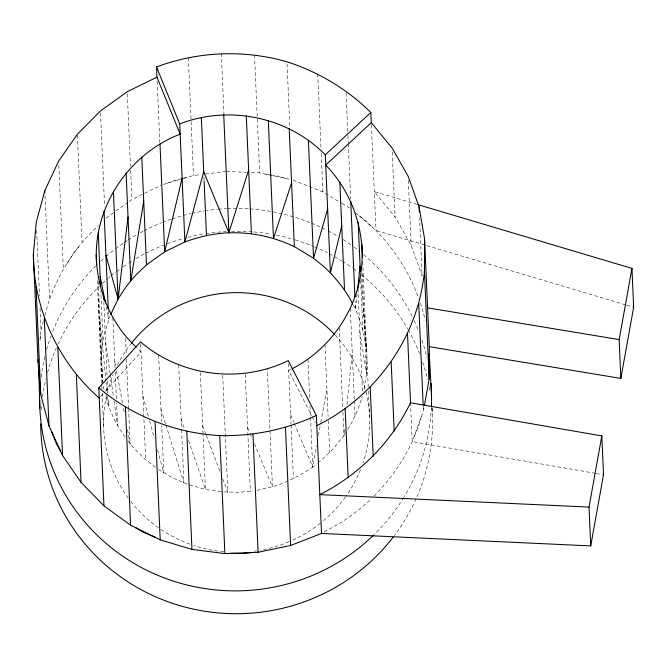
<?xml version="1.0" encoding="UTF-8"?>
<svg xmlns="http://www.w3.org/2000/svg" width="667" height="667" viewBox="0 0 667 667"><rect width="100%" height="100%" fill="white"/><g stroke="black" fill="none" stroke-linecap="round" stroke-linejoin="round"><path stroke-width="0.5" stroke-dasharray="3.33 2.5" d="M362.673 261.597L368.234 386.785M101.968 388.928L97.265 278.014M366.925 356.803L366.517 373.787L363.84 390.579M40.028 340.537L41.004 329.857L39.97 306.02M100.942 362.281L101.467 351.276L102.951 340.337L100.792 290.937M344.539 429.298L343.922 435.451L342.855 436.96L331.941 450.217L319.343 461.964M346.998 404.702L352.226 352.426M357.112 293.897L355.453 309.263C361.456 322.778 365.116 337.077 366.608 351.759L363.732 309.972M40.037 338.394L40.487 335.559M374.004 496.023A195.948 191.229 -2.5 0 0 407.645 450.75L412.214 441.629L423.412 411.064L424.262 406.32M256.878 490.403L273.795 486.36C287.744 482.049 300.667 475.271 312.681 467.083L316.558 445.714M318.401 435.543L320.619 423.337M320.802 422.319L326.888 388.744M41.004 329.857L43.305 321.361M44.914 315.433C53.135 280.999 72.57 249.483 98.466 225.479M102.951 340.337L104.144 334.484L109.872 316.341M421.386 416.592L418.001 427.855L414.09 436.493M347.657 429.256C354.394 419.235 358.713 407.904 362.273 396.423M345.531 432.666L343.922 435.451L342.796 409.538M66.733 264.057L73.678 252.91L79.081 246.356M100.634 396.531L104.811 391.929M105.503 391.162L140.987 352.068L136.743 347.724M294.239 423.337L312.681 467.083L316.833 463.765M105.97 218.134L115.091 211.581M115.916 210.989L127.489 202.685M129.148 201.492L131.933 199.491L160.88 185.334M291.337 369.243L288.711 370.81L311.647 415.616M324.045 531.933L338.994 523.77A195.948 191.229 -2.5 0 0 371.102 498.866M166.875 183.4L175.388 180.173L182.008 178.589M163.407 184.434L179.756 179.581M183.717 178.406L193.48 175.504L200.35 174.662M182.95 178.356L187.685 177.23M223.845 491.929L239.578 492.263L252.976 490.82M205.436 174.037L225.78 171.536M226.463 171.452L246.381 172.311M251.367 172.528L259.663 172.886L290.253 179.381M265.474 174.12L276.722 175.805L286.518 178.589M221.152 491.746L205.436 489.42L188.277 484.576M595.339 473.32L412.214 441.629L410.513 402.801M596.356 473.495L603.518 474.737M417.242 204.435L374.304 191.637L395.072 216.917L411.164 245.264L422.111 275.871L419.593 218.234M625.663 304.844L375.996 230.465L357.112 214.149M626.663 305.144L633.65 307.229M293.03 180.14L322.911 191.929L341.212 202.993M187.444 484.217L172.361 477.739L158.271 469.393M342.088 203.518L349.575 208.046M128.006 440.812L131.933 446.048L143.947 458.312L155.878 467.667M355.594 212.848L366.608 221.477L372.219 227.205M125.121 436.968C115.908 424.412 108.979 410.013 105.344 394.839M353.202 304.969L355.453 309.263L355.086 300.975M312.114 416.533L315.391 422.928M290.629 414.774L293.839 422.386M247.574 427.547L249.583 432.324M249.983 433.283L251.984 438.052M254.394 443.788L272.444 486.768L267.292 368.776M202.651 425.604L205.936 434.3M206.303 435.259L220.152 471.969M222.703 478.731L227.814 492.263L222.661 374.27M181.099 419.109L184.817 429.856M188.536 440.595L205.436 489.42L203.06 434.867M160.989 409.163L165.574 423.912M165.875 424.896L183.892 482.933L181.549 429.406M142.905 396.031L148.599 417.017M149.683 421.01L154.294 438.002M157.545 449.992L163.782 472.978L161.714 425.629M103.168 386.11L104.135 389.987M106.278 306.887L108.721 319.034L108.321 309.771M114.791 361.831L115.741 366.892M116.5 370.952L122.561 403.377M123.512 408.446L124.262 412.498M127.489 429.731L130.14 443.914L128.648 409.713M359.83 331.674L366.517 373.787L362.031 271.119M105.578 341.737L110.113 373.462M110.263 374.487L113.482 396.998M114.065 401.084L117.575 425.646L116.592 403.001M101.059 368.251L102.585 382.041M99.983 320.418L105.945 380.94M106.045 381.966L107.053 392.221M107.454 396.323L108.362 405.561L108.004 397.324M361.039 278.598L366.608 351.759M98.157 298.466L102.71 383.2M432.108 407.829L432.374 414.057M423.186 405.886L423.412 411.064M408.337 180.423L411.164 245.264M392.246 152.076L395.072 216.917M371.377 124.746L375.996 230.465L384.3 239.536A195.948 191.229 -2.5 0 1 418.693 298.307M368.417 390.92L369.543 416.767M360.73 280.64L362.881 330.048M357.954 288.728L362.573 394.455M346.073 93.072L347.749 131.366M347.932 135.501L348.249 142.746M348.291 143.789L350.684 198.641M350.308 308.462L354.294 399.775M354.335 400.8L355.011 416.241M339.22 327.672L342.746 408.504M317.759 73.945L321.052 149.5M321.236 153.635L322.911 191.929M324.971 344.781L328.106 416.533M328.289 420.652L329.681 452.559M307.971 359.296L309.738 399.716M310.005 405.936L310.463 416.3M310.505 417.334L312.681 467.083M287.06 63.857L289.862 128.031M288.394 363.665L291.029 424.037M291.079 425.071L293.413 478.589M254.511 54.894L259.663 172.886M245.256 374.395L250.358 491.362M221.311 53.46L223.937 113.49M203.927 176.863L204.06 179.948M188.336 57.52L193.48 175.504M200.333 372.453L203.01 433.833M178.739 364.941L181.507 428.381M157.145 81.316L159.813 142.455M158.629 354.986L161.531 421.511M140.629 343.897L145.689 459.846M127.314 93.789L130.482 166.333M130.665 170.477L131.933 199.491M125.521 338.211L126.246 354.794M126.43 358.938L128.598 408.679M112.873 317.867L115.066 368.001M115.241 372.119L116.408 398.883M100.517 113.023L104.594 206.295M103.835 301.868L107.062 375.704M107.287 380.857L107.829 393.205M98.282 281.566L102.635 381.14M102.143 393.063L103.677 428.214M77.38 135.359L82.041 242.104M58.796 165.316L63.323 268.951M45.031 195.881L49.508 298.483M36.66 230.365L39.511 295.656M431.382 407.237A195.948 191.229 -2.5 0 1 404.277 496.632M403.752 497.49A195.948 191.229 -2.5 0 1 374.179 534.567M41.096 377.097A195.948 191.229 -2.5 0 1 45.089 355.419M46.615 349.6A195.948 191.229 -2.5 0 1 50.909 336.21M52.685 331.516A195.948 191.229 -2.5 0 1 95.606 266.15M100.725 261.222A195.948 191.229 -2.5 0 1 105.261 257.137M106.028 256.478A195.948 191.229 -2.5 0 1 114.699 249.425M115.508 248.808A195.948 191.229 -2.5 0 1 123.779 242.855M124.629 242.279A195.948 191.229 -2.5 0 1 127.18 240.595M128.031 240.037A195.948 191.229 -2.5 0 1 136.735 234.751M140.303 232.758A195.948 191.229 -2.5 0 1 143.013 231.307M143.922 230.832A195.948 191.229 -2.5 0 1 161.564 222.753M162.515 222.369A195.948 191.229 -2.5 0 1 171.169 219.185M172.136 218.859A195.948 191.229 -2.5 0 1 190.862 213.557M191.863 213.332A195.948 191.229 -2.5 0 1 203.927 210.997M204.944 210.83A195.948 191.229 -2.5 0 1 217.159 209.296M218.184 209.205A195.948 191.229 -2.5 0 1 226.371 208.646M227.397 208.596A195.948 191.229 -2.5 0 1 248.933 208.829M249.958 208.896A195.948 191.229 -2.5 0 1 310.58 222.803M311.522 223.187A195.948 191.229 -2.5 0 1 320.885 227.297M321.811 227.73A195.948 191.229 -2.5 0 1 326.38 229.982M328.189 230.907A195.948 191.229 -2.5 0 1 337.977 236.368M343.18 239.586A195.948 191.229 -2.5 0 1 350.767 244.681M354.06 247.065A195.948 191.229 -2.5 0 1 358.913 250.767M363.64 254.611A195.948 191.229 -2.5 0 1 412.464 316.942M414.182 320.56A195.948 191.229 -2.5 0 1 418.534 330.724M421.961 340.153A195.948 191.229 -2.5 0 1 426.83 357.52M366.025 392.054A133.058 129.848 -2.5 0 1 362.906 463.073M360.472 469.651A133.058 129.848 -2.5 0 1 346.056 496.106M345.473 496.923A133.058 129.848 -2.5 0 1 321.961 521.928M320.385 523.203A133.058 129.848 -2.5 0 1 289.845 541.396M288.903 541.787A133.058 129.848 -2.5 0 1 260.505 550.183M256.47 550.85A133.058 129.848 -2.5 0 1 254.444 551.142M223.778 551.767A133.058 129.848 -2.5 0 1 193.789 545.531M189.937 544.189A133.058 129.848 -2.5 0 1 160.113 528.898M158.454 527.739A133.058 129.848 -2.5 0 1 130.715 501.326M128.281 498.107A133.058 129.848 -2.5 0 1 106.762 394.447M107.229 392.496A133.058 129.848 -2.5 0 1 113.132 374.404M117.309 365.258A133.058 129.848 -2.5 0 1 130.774 344.022M335.318 335.209A133.058 129.848 -2.5 0 1 365.774 391.079M420.343 303.043A195.948 191.229 -2.5 0 1 425.212 320.41M432.024 408.071A195.948 191.229 -2.5 0 1 394.539 535.359M41.129 409.897A195.948 191.229 -2.5 0 1 41.637 403.919M42.488 396.957A195.948 191.229 -2.5 0 1 45.848 379.24M47.615 372.444A195.948 191.229 -2.5 0 1 56.378 347.857M58.029 344.18A195.948 191.229 -2.5 0 1 99.508 286.151M102.476 283.375A195.948 191.229 -2.5 0 1 107.804 278.656M108.571 277.997A195.948 191.229 -2.5 0 1 110.13 276.697M110.914 276.055A195.948 191.229 -2.5 0 1 115.691 272.261M116.5 271.644A195.948 191.229 -2.5 0 1 119.777 269.218M123.095 266.85A195.948 191.229 -2.5 0 1 128.172 263.432M129.031 262.881A195.948 191.229 -2.5 0 1 131.607 261.247M135.968 258.621A195.948 191.229 -2.5 0 1 144.914 253.677M145.823 253.21A195.948 191.229 -2.5 0 1 163.515 245.214M167.342 243.747A195.948 191.229 -2.5 0 1 183.9 238.411M187.869 237.369A195.948 191.229 -2.5 0 1 204.927 233.834M205.936 233.675A195.948 191.229 -2.5 0 1 226.346 231.541M231.457 231.332A195.948 191.229 -2.5 0 1 251.976 231.808M254.01 231.974A195.948 191.229 -2.5 0 1 271.302 234.2M276.338 235.143A195.948 191.229 -2.5 0 1 294.214 239.586M295.198 239.878A195.948 191.229 -2.5 0 1 313.465 246.423M314.415 246.815A195.948 191.229 -2.5 0 1 327.372 252.818M329.181 253.752A195.948 191.229 -2.5 0 1 333.675 256.161M334.559 256.662A195.948 191.229 -2.5 0 1 341.587 260.797M342.454 261.339A195.948 191.229 -2.5 0 1 352.593 268.117M353.418 268.709A195.948 191.229 -2.5 0 1 358.304 272.353M361.497 274.871A195.948 191.229 -2.5 0 1 407.812 329.114M408.304 329.99A195.948 191.229 -2.5 0 1 419.526 353.56M422.636 362.048A195.948 191.229 -2.5 0 1 427.605 379.39M429.265 387.227A195.948 191.229 -2.5 0 1 430.29 393.138"/><path stroke-width="1" d="M96.682 264.724C91.871 208.846 128.106 153.994 180.173 134.167L156.962 77.164L156.52 66.958C198.141 51.334 244.247 49.508 286.968 61.789C318.501 71.919 347.257 89.203 370.844 112.473L371.294 122.686L325.713 165.074C356.745 196.915 369.501 244.714 357.912 287.71C348.116 322.178 324.145 352.284 292.213 368.718M424.42 405.469L429.156 379.106L424.454 271.327L424.587 238.894L419.101 206.912L408.154 176.305L392.063 147.957L371.294 122.686M429.156 379.106L429.29 346.673L424.587 238.894M601.826 435.91L589.028 507.078L319.81 494.631C359.071 474.821 391.362 442.438 410.513 402.801L601.826 435.91L603.518 474.737L590.72 545.906L321.502 533.45L290.612 545.489L258.096 552.268L224.887 553.577L191.946 549.4L160.205 539.845L130.59 525.179L103.952 505.844L81.049 482.383L62.556 455.478L48.983 425.896L40.737 394.489L38.052 362.164L33.35 254.385L36.301 222.069L44.806 190.695L58.613 161.164L77.339 134.325L100.425 110.955L127.23 91.713L156.962 77.164M38.052 362.164L38.319 359.313M357.554 289.795L360.097 266.225L360.488 271.377M110.697 314.516L118.101 298.983L128.022 216.942M143.705 201.067L130.815 280.757L125.129 288.094L118.101 298.983L105.936 255.219M316.792 425.671C375.98 396.515 418.184 337.244 424.454 271.327M429.29 346.673L620.844 378.422L619.151 339.595L631.957 268.401L418.242 204.736M620.844 378.422L633.65 307.229L631.957 268.401M182.091 178.122L164.691 251.826L146.49 264.882L136.051 274.846L130.815 280.757L126.105 172.978M341.737 226.196L330.415 272.853C339.044 282.341 347.123 292.446 352.71 304.094M327.63 209.038L313.54 258.271L324.045 266.75L330.415 272.853L325.271 154.861C288.294 116.925 228.939 104.686 179.731 123.954L184.884 241.946L164.691 251.826L159.988 144.039M308.387 140.278L313.54 258.271L295.623 247.315C275.371 237.335 252.835 232.116 230.223 232.833L228.881 232.775L203.702 171.719L184.884 241.946C199.033 236.793 213.773 233.425 228.881 232.775L248.641 169.935M291.587 182.866L273.462 238.436L268.309 120.444M103.952 505.844L98.799 387.852L140.537 341.854C180.607 376.522 240.779 383.917 288.261 360.605L316.35 415.466L321.502 533.45M325.271 154.861L370.844 112.473M98.799 387.852C132.691 416.391 175.538 433.125 219.735 435.584C253.068 436.418 286.126 429.565 316.35 415.466M252.368 552.493L242.213 553.577L230.84 553.343M619.151 339.595L427.597 307.846L427.255 305.845M154.811 537.168L143.23 532.199L135.434 527.58M136.035 346.998C110.58 323.445 96.607 288.994 96.24 254.502M33.35 254.385C33.517 309.004 58.212 362.139 99.241 398.066M60.405 450.8L56.278 443.43L51.459 431.282M156.52 66.958L179.731 123.954M100.158 276.522L105.461 302.843M429.265 354.102L431.382 391.221M589.028 507.078L590.72 545.906M419.101 206.912L419.326 212.056M418.701 303.285L423.136 404.852M407.504 333.85L410.513 402.801M391.179 362.139L394.189 431.09M370.202 387.335L373.212 456.286M361.906 243.98L362.489 257.454M358.179 222.269L360.322 271.377M350.742 201.484L354.911 296.832M339.82 182.233L344.522 290.02M345.164 408.721L348.174 477.672M289.22 128.698L294.372 246.69M285.459 427.497L290.612 545.489M246.273 115.766L251.426 233.758M252.951 434.275L258.096 552.268M223.728 114.791L228.881 232.775M219.735 435.584L224.887 553.577M201.334 117.542L203.785 173.779M204.102 180.982L206.487 235.534M186.793 431.407L191.946 549.4M155.052 421.852L160.205 539.845M141.788 157.104L146.49 264.882M125.438 407.195L130.59 525.179M113.398 191.204L118.101 298.983M104.019 211.256L108.271 308.746M103.66 297.774L103.752 299.825M98.241 232.558L100.567 285.784M76.346 374.604L81.049 482.383M57.846 347.699L62.556 455.478M44.806 190.695L44.897 192.771M44.28 318.117L48.983 425.896M36.035 286.71L40.737 394.489M38.786 370.91L39.845 408.079M430.865 383.233A195.948 191.229 -2.5 0 1 431.424 406.236M373.453 535.276A195.948 191.229 -2.5 0 1 160.18 576.296A195.948 191.229 -2.5 0 1 39.678 400.075M131.399 343.222A133.058 129.848 -2.5 0 1 334.626 334.475M393.313 536.968A195.948 191.229 -2.5 0 1 175.113 604.194A195.948 191.229 -2.5 0 1 40.679 423.92"/></g></svg>
